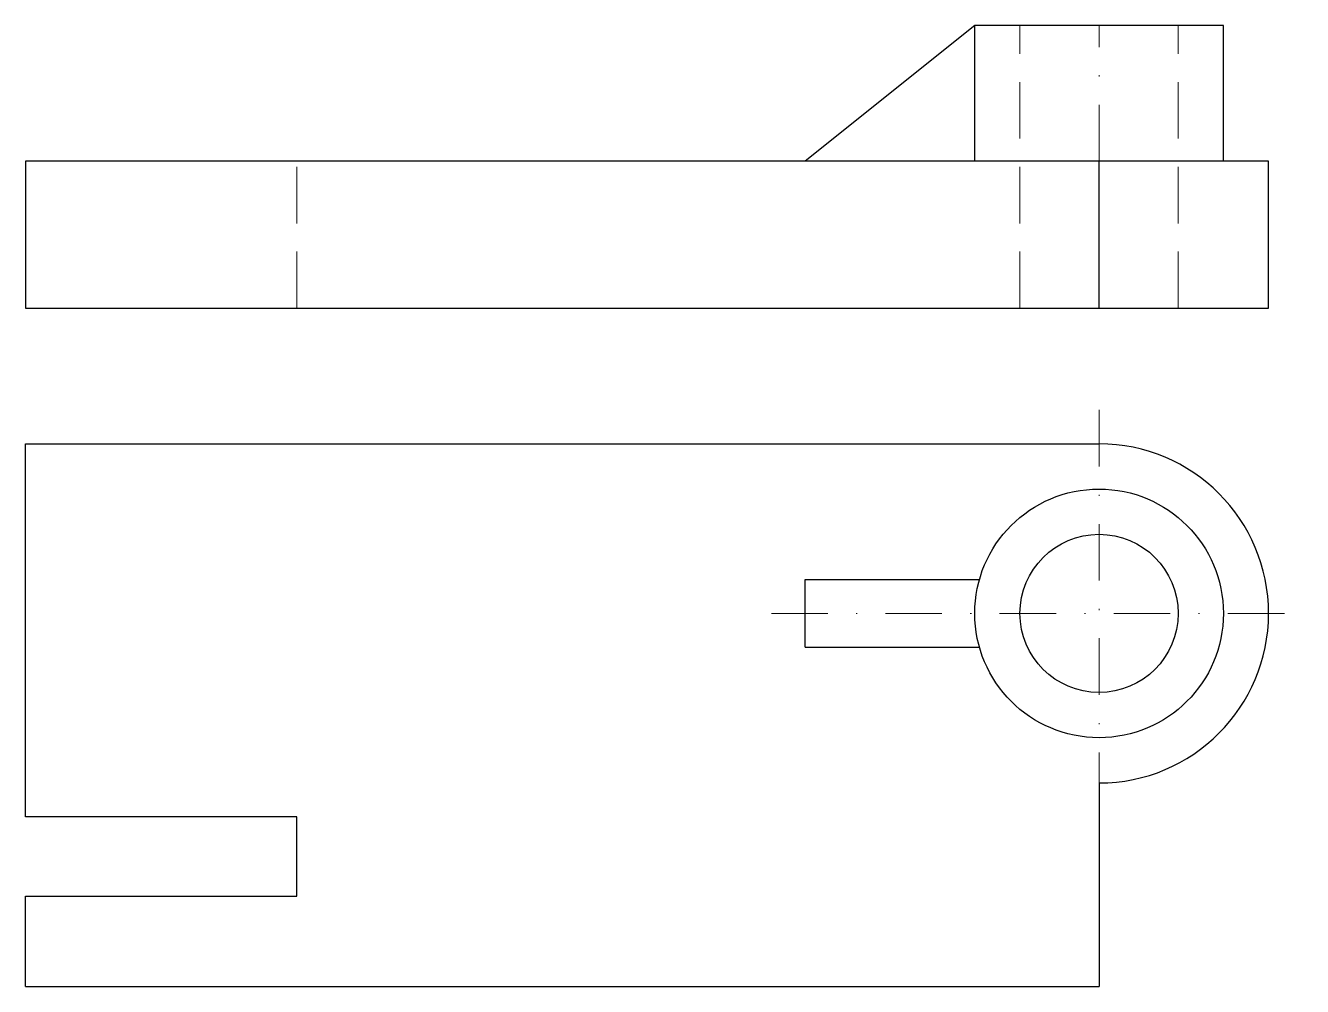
# Model space of a CAD drawing. Header units: inches. Extents: x 0 to 113, y 0 to 85.
import ezdxf

# ---------------------------------------------------------------- set-up
doc = ezdxf.new("R2010")
doc.units = ezdxf.units.IN
doc.header["$LTSCALE"] = 10
doc.header["$MEASUREMENT"] = 0
doc.linetypes.add('DASHDOT', pattern=[1, 0.5, -0.25, 0, -0.25])
doc.linetypes.add('DASHED', pattern=[0.75, 0.5, -0.25])
for name, color, linetype, lineweight in [('BLU', 5, 'Continuous', 30), ('Dash blu', 171, 'DASHED', 20), ('RED', 1, 'DASHDOT', 20)]:
    doc.layers.add(name, color=color, linetype=linetype, lineweight=lineweight)

msp = doc.modelspace()

# ---------------------------------------------------------------- linework, layer by layer
at = {"layer": 'BLU'}
for p, q in [((84, 85), (69, 73)), ((84, 73), (84, 85)), ((106, 85), (84, 85)), ((106, 73), (106, 85)), ((95, 73), (0, 73)), ((0, 73), (0, 60)), ((95, 60), (95, 73)), ((110, 73), (95, 73)), ((110, 60), (110, 73)), ((0, 60), (95, 60)), ((95, 60), (110, 60)), ((0, 15), (0, 48)), ((0, 48), (95, 48)), ((69, 30), (69, 36)), ((69, 36), (84.42, 36)), ((69, 30), (84.42, 30)), ((95, 18), (95, 0)), ((24, 15), (0, 15)), ((24, 8), (24, 15)), ((0, 0), (0, 8)), ((0, 8), (24, 8)), ((0, 0), (95, 0))]:
    msp.add_line(p, q, dxfattribs=at)
for radius in [11, 7]:
    msp.add_circle((95, 33), radius, dxfattribs=at)
msp.add_arc((95, 33), 15, 270, 90, dxfattribs=at)
at = {"layer": 'Dash blu'}
for p, q in [((88, 60), (88, 85)), ((102, 60), (102, 85)), ((24, 60), (24, 73))]:
    msp.add_line(p, q, dxfattribs=at)
at = {"layer": 'RED'}
for p, q in [((95, 73), (95, 85)), ((95, 51), (95, 18)), ((66, 33), (113, 33))]:
    msp.add_line(p, q, dxfattribs=at)

doc.saveas('drawing.dxf')
